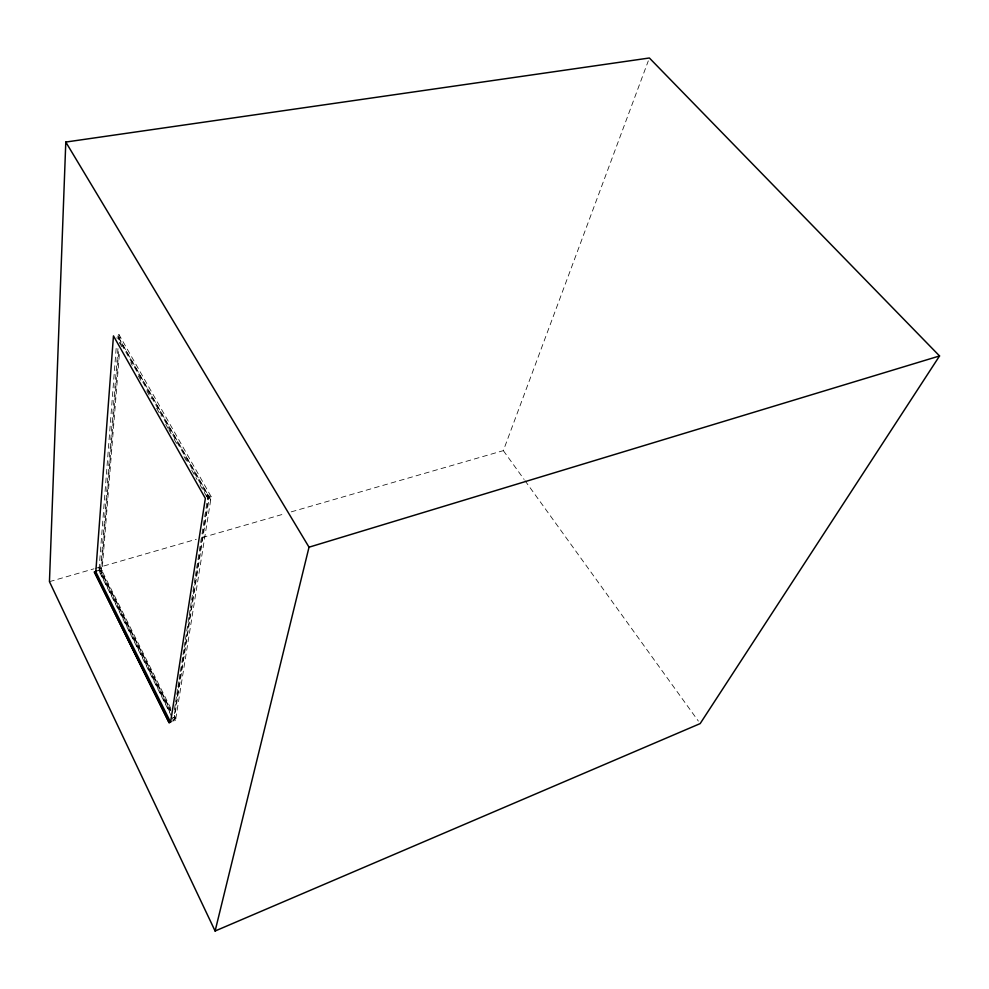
<?xml version="1.0" encoding="UTF-8"?>
<svg xmlns="http://www.w3.org/2000/svg" width="989" height="989" viewBox="0 0 989 989"><rect width="100%" height="100%" fill="white"/><g stroke="black" fill="none" stroke-linecap="round" stroke-linejoin="round"><path stroke-width="0.74" stroke-dasharray="4.95 3.71" d="M171.641 716.592L98.937 570.863L116.356 345.816M208.827 496.379L206.874 496.923L207.344 493.919L209.297 493.387L173.953 717.396L172.321 717.965L173.866 721.043L175.498 720.474L211.213 496.75L119.051 334.702L117.184 335.098L116.949 338.213L120.683 337.595L120.188 343.776M117.951 348.573L100.297 573.571L101.867 573.113L119.582 351.441M119.051 334.702L118.581 341.106L120.435 340.698M118.655 351.651L101.249 571.148L170.714 710.114M174.423 709.533L175.374 703.451M175.622 701.93L176.574 695.848M176.808 694.327L177.76 688.245M178.008 686.725L178.96 680.642M179.194 679.122L180.146 673.039M180.394 671.519L181.58 663.916M181.828 662.395L182.78 656.313M183.014 654.792L183.979 648.71M184.214 647.189L185.166 641.107M185.4 639.586L188.986 616.777M189.22 615.257L190.185 609.175M190.42 607.654L191.372 601.572M191.619 600.051L195.192 577.242M195.439 575.722L196.391 569.639M196.626 568.119L207.851 496.651L120.275 342.243M173.866 721.043L209.26 497.294L117.184 335.098M291.223 511.869L503.339 450.638L648.302 60.873M170.368 721.846L173.965 720.388M96.699 570.974L98.999 570.171L170.528 713.502M98.937 570.863L100.507 570.418L170.528 710.522M100.458 571.382L102.04 570.925M49.45 581.656L93.955 568.811M95.439 568.391L196.292 539.265M202.226 537.559L285.302 513.575M209.26 497.294L211.213 496.75M503.339 450.638L524.108 479.442M525.011 480.691L698.358 721.092M118.804 337.818L210.731 499.742L208.79 500.286L207.517 498.036M119.335 342.441L123.143 349.154M130.758 362.592L132.279 365.275M138.373 376.03L141.415 381.395M146.743 390.803L151.305 398.864M156.633 408.259L161.207 416.32M165.769 424.38L168.056 428.41M168.822 429.758L171.097 433.788M174.151 439.153L177.192 444.531M184.041 456.621L187.082 461.987M191.656 470.047L196.984 479.455M200.025 484.833L206.874 496.923M170.837 708.458L100.68 568.218L99.11 568.675L170.59 711.771M174.287 715.331L175.819 718.422L174.188 718.991L173.162 716.926M173.953 717.396L175.498 720.474"/><path stroke-width="1.48" d="M65.793 142.057L49.45 581.656L215.108 931.008L700.163 723.602L939.55 355.953L649.377 57.992L65.793 142.057L309.025 547.189L215.108 931.008M96.699 570.974L94.375 572.186L169.119 722.699L170.59 722.193L205.353 498.369L113.463 335.889L95.797 571.778L170.59 722.193M169.119 722.699L94.412 571.79M309.025 547.189L939.55 355.953"/></g></svg>
